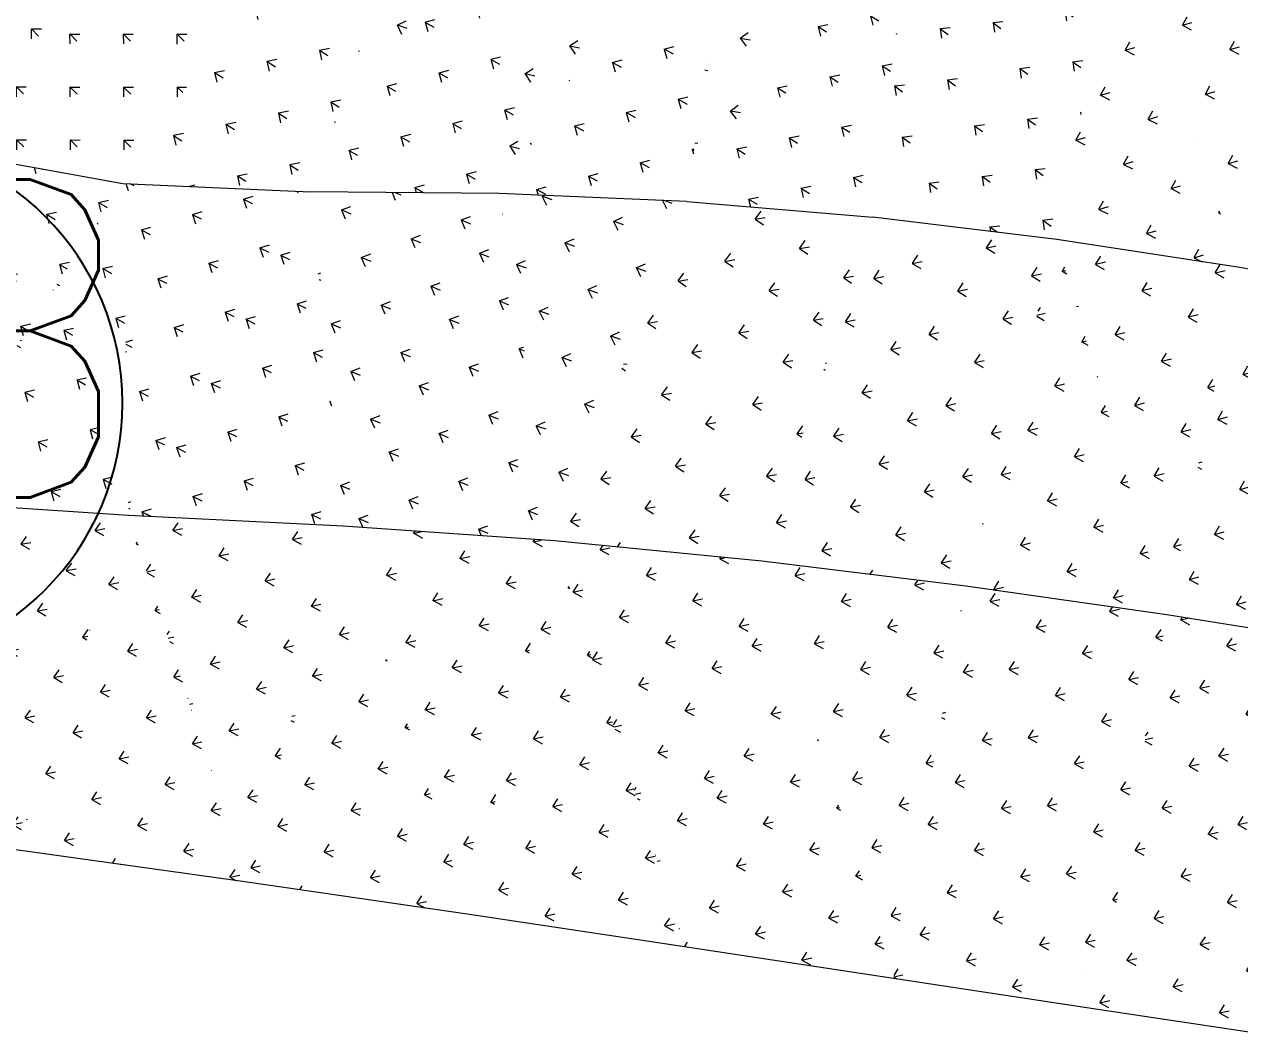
# Model space of a CAD drawing. Header units: millimetres. Extents: x 15878 to 679837, y -72324 to 391440.
# Drawn here: x 41474 to 47227, y -22768 to -17961 of the extents above; entities that cross this region are included whole.
import ezdxf

# ---------------------------------------------------------------- set-up
doc = ezdxf.new("R2010")
doc.units = ezdxf.units.MM
for name, color, linetype, lineweight in [('A-ANNO-NOTE', 131, 'Continuous', 25), ('A-FLOR', 192, 'Continuous', 5), ('A-FLOR-PATT', 8, 'Continuous', 5)]:
    doc.layers.add(name, color=color, linetype=linetype, lineweight=lineweight)
doc.styles.add('RomanS', font='romans__.ttf', dxfattribs={"height": 1504.746835})

# ---------------------------------------------------------------- blocks, each defined once
blk = doc.blocks.new('DLN_Generic Grid Head - Scale-1_500-2074307-1_F')
at = {"layer": 'A-ANNO-NOTE'}
for start, end in [(360, 180), (180, 360)]:
    blk.add_arc((0, 2.5), 2.5, start, end, dxfattribs=at)

msp = doc.modelspace()

# ---------------------------------------------------------------- hatches: boundary and pattern name
at = {"layer": 'A-FLOR-PATT'}
h = msp.add_hatch(dxfattribs=at)
h.set_pattern_fill('FP_483', color=256, style=0, pattern_type=2)
h.set_pattern_definition([(314.333, (44395.58, 72576.88), (251.50862, -2.62395), [47.519, -310.89]), (269.764, (44395.58, 72576.88), (251.5083, -2.627), [47.577, -206.167]), (359.402, (44395.58, 72576.88), (1.0433, 253.7419), [47.16, -204.362])])
h.paths.add_polyline_path([(41082.7, -18559.6), (43792.5, -15912.4), (40106, -15451.1), (40973.2, -18211.1)], flags=0)
h = msp.add_hatch(dxfattribs=at)
h.set_pattern_fill('FP_402', color=256, style=0, pattern_type=2)
h.set_pattern_definition([(315.432, (45927.11, 70030.96), (253.8961, -0.19782), [47.427, -310.289]), (270.216, (45927.1, 70030.96), (253.89655, -0.1988), [47.031, -203.802]), (359.955, (45927.1, 70030.96), (-0.945, 250.8318), [47.606, -206.291])])
h.paths.add_polyline_path([(41941.5, -18714.1), (43792.5, -15912.4), (41082.7, -18559.6)], flags=0)
h = msp.add_hatch(dxfattribs=at)
h.set_pattern_fill('FP_403', color=256, style=0, pattern_type=2)
h.set_pattern_definition([(327.614, (31432.27, 70150.45), (248.17596, 52.9225), [47.45, -310.438]), (282.459, (31432.27, 70150.45), (248.1757, 52.923), [46.971, -203.543]), (12.038, (31432.27, 70150.45), (-54.0473, 244.61406), [47.579, -206.176])])
h.paths.add_polyline_path([(42828, -18754.8), (43792.5, -15912.4), (41941.5, -18714.1)], flags=0)
h = msp.add_hatch(dxfattribs=at)
h.set_pattern_fill('FP_410', color=256, style=0, pattern_type=2)
h.set_pattern_definition([(340.461, (12104.01, 66206.81), (224.459, 108.31656), [47.341, -309.728]), (296.197, (12104.01, 66206.8), (224.46015, 108.31375), [47.589, -206.22]), (25.76, (12104.01, 66206.8), (-112.0466, 227.7384), [46.73, -202.497])])
h.paths.add_polyline_path([(42828, -18754.8), (44213.2, -16463.7), (43792.5, -15912.4), (42841.8, -18714.1)], flags=0)
h = msp.add_hatch(dxfattribs=at)
h.set_pattern_fill('FP_405', color=256, style=0, pattern_type=2)
h.set_pattern_definition([(330.44, (29007.93, 67702.8), (245.47426, 63.6773), [47.362, -309.865]), (285.217, (29007.93, 67702.8), (245.47334, 63.6794), [46.617, -202.009]), (14.543, (29007.93, 67702.8), (-65.2596, 239.9087), [47.55, -206.049])])
h.paths.add_polyline_path([(43722.8, -18762.4), (44213.2, -16463.7), (42828, -18754.8), (42939.3, -18755.8)], flags=0)
h = msp.add_hatch(dxfattribs=at)
h.set_pattern_fill('FP_407', color=256, style=0, pattern_type=2)
h.set_pattern_definition([(347.127, (5625.44, 60811.69), (210.82603, 132.00365), [47.479, -310.627]), (303.141, (5625.44, 60811.69), (210.8268, 132.0024), [47.425, -205.507]), (32.051, (5625.44, 60811.69), (-138.276, 211.7881), [46.639, -202.103])])
h.paths.add_polyline_path([(43722.8, -18762.4), (44869.2, -16890.6), (44213.2, -16463.7), (43724.4, -18754.8)], flags=0)
h = msp.add_hatch(dxfattribs=at)
h.set_pattern_fill('FP_406', color=256, style=0, pattern_type=2)
h.set_pattern_definition([(330.733, (29625.09, 64885.48), (245.27925, 63.1476), [47.299, -309.45]), (285.511, (29625.1, 64885.48), (245.2795, 63.1463), [46.225, -200.309]), (14.437, (29625.1, 64885.48), (-65.9281, 237.55556), [47.49, -205.788])])
h.paths.add_polyline_path([(44610.8, -18799.9), (44869.2, -16890.6), (43722.8, -18762.4), (44213.2, -18783.1)], flags=0)
h = msp.add_hatch(dxfattribs=at)
h.set_pattern_fill('FP_408', color=256, style=0, pattern_type=2)
h.set_pattern_definition([(351.406, (2197.68, 55752.2), (200.5557, 145.49016), [47.539, -311.022]), (307.721, (2197.68, 55752.2), (200.55724, 145.4885), [47.188, -204.483]), (35.958, (2197.68, 55752.2), (-153.9769, 199.07155), [46.457, -201.313])])
h.paths.add_polyline_path([(44610.8, -18799.9), (45701.1, -17220.2), (44869.2, -16890.6), (44615.9, -18762.4)], flags=0)
h = msp.add_hatch(dxfattribs=at)
h.set_pattern_fill('FP_404', color=256, style=0, pattern_type=2)
h.set_pattern_definition([(328.418, (33318.75, 62096.16), (247.79673, 51.42828), [47.196, -308.778]), (283.124, (33318.75, 62096.16), (247.7956, 51.4296), [45.795, -198.443]), (11.725, (33318.75, 62096.16), (-55.4555, 237.85875), [47.452, -205.625])])
h.paths.add_polyline_path([(45490.1, -18874.1), (45701.1, -17220.2), (44610.8, -18799.9), (44965.6, -18829.9)], flags=0)
h = msp.add_hatch(dxfattribs=at)
h.set_pattern_fill('FP_411', color=256, style=0, pattern_type=2)
h.set_pattern_definition([(323.336, (38046.88, 60665.99), (250.7302, 28.948), [47.338, -309.707]), (278.381, (38046.88, 60666), (250.73026, 28.9483), [45.893, -198.868]), (6.586, (38046.88, 60666), (-35.67536, 242.1472), [47.324, -205.071])])
h.paths.add_polyline_path([(45490.1, -18874.1), (46649.1, -17479.8), (45701.1, -17220.2), (45499.6, -18799.9)], flags=0)
h = msp.add_hatch(dxfattribs=at)
h.set_pattern_fill('FP_425', color=256, style=0, pattern_type=2)
h.set_pattern_definition([(324.179, (38958.01, 59498.51), (251.1837, 31.79322), [47.038, -307.743]), (278.665, (38958, 59498.5), (251.1844, 31.7915), [45.412, -196.784]), (7.214, (38958, 59498.5), (-36.49056, 239.431), [47.473, -205.715])])
h.paths.add_polyline_path([(46362, -18980.1), (46649.1, -17479.8), (45490.1, -18874.1), (46321.9, -18975.2)], flags=0)
h = msp.add_hatch(dxfattribs=at)
h.set_pattern_fill('FP_413', color=256, style=0, pattern_type=2)
h.set_pattern_definition([(16.092, (-18768.89, 31710.85), (116.56392, 212.94176), [47.181, -308.681]), (333.105, (-18768.9, 31710.85), (116.5655, 212.94116), [47.379, -205.307]), (61.304, (-18768.9, 31710.85), (-225.3558, 114.30195), [45.517, -197.241])])
h.paths.add_polyline_path([(47227.4, -19113), (46649.1, -17479.8), (46362, -18980.1), (46882.2, -19060)], flags=0)
h = msp.add_hatch(dxfattribs=at)
h.set_pattern_fill('FP_419', color=256, style=0, pattern_type=2)
h.set_pattern_definition([(15.702, (-18649.69, 31212.38), (116.47926, 211.6381), [47.038, -307.743]), (332.809, (-18649.7, 31212.38), (116.47924, 211.6384), [47.442, -205.583]), (61.173, (-18649.7, 31212.38), (-225.063, 115.6217), [45.295, -196.279])])
h.paths.add_polyline_path([(47227.4, -19113), (47653.7, -17696.4), (46649.1, -17479.8), (47142.9, -18874.1)], flags=0)
h = msp.add_hatch(dxfattribs=at)
h.set_pattern_fill('FP_237', color=256, style=0, pattern_type=2)
h.set_pattern_definition([(329.494, (30539.65, 65502.36), (246.03197, 55.70853), [47.366, -309.89]), (284.605, (30539.65, 65502.36), (246.03176, 55.70896), [45.933, -199.044]), (12.759, (30539.65, 65502.36), (-61.7753, 237.06046), [47.299, -204.961])])
h.paths.add_polyline_path([(40955.5, -20220.5), (41941.5, -18714.1), (41082.7, -18559.6), (40964.9, -20097.7)], flags=0)
h = msp.add_hatch(dxfattribs=at)
h.set_pattern_fill('FP_230', color=256, style=0, pattern_type=2)
h.set_pattern_definition([(330.108, (31169.35, 64750.61), (246.22265, 57.7702), [47.161, -308.551]), (284.815, (31169.35, 64750.6), (246.2235, 57.77056), [45.587, -197.542]), (13.204, (31169.35, 64750.6), (-62.1664, 235.04594), [47.421, -205.489])])
h.paths.add_polyline_path([(41968.1, -20286.7), (41941.5, -18714.1), (40955.5, -20220.5)], flags=0)
h = msp.add_hatch(dxfattribs=at)
h.set_pattern_fill('FP_234', color=256, style=0, pattern_type=2)
h.set_pattern_definition([(333.695, (26950.57, 63961.45), (241.83864, 72.90703), [47.24, -309.068]), (288.578, (26950.57, 63961.45), (241.8376, 72.90856), [45.655, -197.838]), (16.777, (26950.57, 63961.45), (-77.576, 230.80396), [47.36, -205.229])])
h.paths.add_polyline_path([(41968.1, -20286.7), (42828, -18754.8), (41941.5, -18714.1), (41956.2, -19586.3)], flags=0)
h = msp.add_hatch(dxfattribs=at)
h.set_pattern_fill('FP_238', color=256, style=0, pattern_type=2)
h.set_pattern_definition([(333.675, (26645.88, 63570.5), (241.83762, 72.83905), [47.247, -309.112]), (288.571, (26645.88, 63570.5), (241.8365, 72.8398), [45.666, -197.886]), (16.762, (26645.88, 63570.5), (-77.5661, 230.87066), [47.357, -205.212])])
h.paths.add_polyline_path([(42983.9, -20337), (42828, -18754.8), (41968.1, -20286.7), (42939.3, -20334.8)], flags=0)
h = msp.add_hatch(dxfattribs=at)
h.set_pattern_fill('FP_252', color=256, style=0, pattern_type=2)
h.set_pattern_definition([(337.532, (22255.45, 62691.69), (236.17896, 88.93055), [47.295, -309.424]), (292.534, (22255.45, 62691.69), (236.1794, 88.9289), [45.727, -198.149]), (20.633, (22255.45, 62691.69), (-93.46106, 225.2568), [47.319, -205.048])])
h.paths.add_polyline_path([(42983.9, -20337), (43722.8, -18762.4), (42828, -18754.8), (42939.3, -19884.5)], flags=0)
h = msp.add_hatch(dxfattribs=at)
h.set_pattern_fill('FP_239', color=256, style=0, pattern_type=2)
h.set_pattern_definition([(337.206, (21516.18, 62279.42), (236.15164, 87.85338), [47.392, -310.062]), (292.421, (21516.18, 62279.42), (236.1514, 87.8535), [45.909, -198.938]), (20.406, (21516.18, 62279.42), (-93.3847, 226.3383), [47.243, -204.721])])
h.paths.add_polyline_path([(43984.1, -20407.1), (43722.8, -18762.4), (42983.9, -20337), (43722.8, -20388.8)], flags=0)
h = msp.add_hatch(dxfattribs=at)
h.set_pattern_fill('FP_246', color=256, style=0, pattern_type=2)
h.set_pattern_definition([(340.713, (17441.39, 61180.63), (230.01167, 102.16607), [47.438, -310.362]), (296.049, (17441.39, 61180.63), (230.01286, 102.1637), [45.987, -199.276]), (23.949, (17441.39, 61180.63), (-107.7043, 220.3488), [47.19, -204.491])])
h.paths.add_polyline_path([(43984.1, -20407.1), (44610.8, -18799.9), (43722.8, -18762.4), (43853.7, -19586.3)], flags=0)
h = msp.add_hatch(dxfattribs=at)
h.set_pattern_fill('FP_247', color=256, style=0, pattern_type=2)
h.set_pattern_definition([(9.681, (-15033.18, 41710.54), (143.5842, 199.5066), [47.476, -310.608]), (326.369, (-15033.18, 41710.54), (143.5835, 199.50766), [47.155, -204.34]), (54.258, (-15033.18, 41710.54), (-209.40135, 139.2881), [46.088, -199.715])])
h.paths.add_polyline_path([(44965.6, -20503.4), (44610.8, -18799.9), (43984.1, -20407.1), (44610.8, -20468.6)], flags=0)
h = msp.add_hatch(dxfattribs=at)
h.set_pattern_fill('FP_249', color=256, style=0, pattern_type=2)
h.set_pattern_definition([(9.747, (-14960.24, 41549.53), (143.60148, 199.72142), [47.49, -310.703]), (326.411, (-14960.24, 41549.53), (143.6015, 199.72104), [47.137, -204.26]), (54.284, (-14960.24, 41549.53), (-209.4214, 139.0783), [46.123, -199.865])])
h.paths.add_polyline_path([(44965.6, -20503.4), (45490.1, -18874.1), (44610.8, -18799.9), (44774.6, -19586.3)], flags=0)
h = msp.add_hatch(dxfattribs=at)
h.set_pattern_fill('FP_206', color=256, style=0, pattern_type=2)
h.set_pattern_definition([(11.809, (-17316.78, 38904.26), (135.08495, 204.9212), [47.408, -310.165]), (328.492, (-17316.78, 38904.26), (135.08624, 204.92057), [47.266, -204.819]), (56.607, (-17316.78, 38904.26), (-214.9203, 131.7434), [46.02, -199.42])])
h.paths.add_polyline_path([(45930.8, -20621.5), (45490.1, -18874.1), (44965.6, -20503.4), (45490.1, -20567.6)], flags=0)
h = msp.add_hatch(dxfattribs=at)
h.set_pattern_fill('FP_248', color=256, style=0, pattern_type=2)
h.set_pattern_definition([(11.813, (-17270.65, 38766.8), (135.0873, 204.93413), [47.409, -310.173]), (328.495, (-17270.65, 38766.8), (135.0869, 204.9347), [47.265, -204.815]), (56.609, (-17270.65, 38766.8), (-214.9232, 131.7276), [46.022, -199.429])])
h.paths.add_polyline_path([(45930.8, -20621.5), (46362, -18980.1), (45490.1, -18874.1), (45669.7, -19586.3)], flags=0)
h = msp.add_hatch(dxfattribs=at)
h.set_pattern_fill('FP_205', color=256, style=0, pattern_type=2)
h.set_pattern_definition([(13.743, (-19263.27, 36149.68), (127.2026, 209.45257), [47.338, -309.704]), (330.426, (-19263.27, 36149.68), (127.2014, 209.454), [47.347, -205.17]), (58.729, (-19263.27, 36149.68), (-219.61705, 124.6315), [45.947, -199.106])])
h.paths.add_polyline_path([(46882.2, -20757), (46362, -18980.1), (45930.8, -20621.5), (46362, -20682.9)], flags=0)
h = msp.add_hatch(dxfattribs=at)
h.set_pattern_fill('FP_250', color=256, style=0, pattern_type=2)
h.set_pattern_definition([(13.689, (-19222.53, 36022.9), (127.18713, 209.2725), [47.32, -309.592]), (330.386, (-19222.53, 36022.9), (127.19075, 209.2714), [47.358, -205.219]), (58.71, (-19222.53, 36022.9), (-219.5857, 124.8111), [45.917, -198.974])])
h.paths.add_polyline_path([(46882.2, -20757), (47227.4, -19113), (46362, -18980.1), (46842.5, -20621.5)], flags=0)
h = msp.add_hatch(dxfattribs=at)
h.set_pattern_fill('FP_210', color=256, style=0, pattern_type=2)
h.set_pattern_definition([(15.566, (-20972.66, 33394.77), (119.64598, 213.36977), [47.264, -309.227]), (332.255, (-20972.66, 33394.77), (119.6456, 213.37005), [47.407, -205.432]), (60.719, (-20972.66, 33394.77), (-223.7703, 117.7045), [45.867, -198.758])])
h.paths.add_polyline_path([(47822.3, -20905.4), (47227.4, -19113), (46882.2, -20757), (47227.4, -20811.5)], flags=0)
h = msp.add_hatch(dxfattribs=at)
h.set_pattern_fill('FP_83', color=256, style=0, pattern_type=2)
h.set_pattern_definition([(10.544, (-10008.46, 33654.3), (136.37803, 190.29814), [47.273, -309.282]), (329.718, (-10008.46, 33654.3), (136.37814, 190.2978), [46.499, -201.495]), (54.373, (-10008.46, 33654.3), (-214.1572, 125.04995), [43.898, -190.223])])
h.paths.add_polyline_path([(41434.1, -21869.7), (41968.1, -20286.7), (40955.5, -20220.5)], flags=0)
h = msp.add_hatch(dxfattribs=at)
h.set_pattern_fill('FP_46', color=256, style=0, pattern_type=2)
h.set_pattern_definition([(11.539, (-12503.14, 31721.06), (129.33777, 193.34276), [47.01, -307.561]), (330.691, (-12503.14, 31721.06), (129.33956, 193.3409), [46.89, -203.188]), (56.219, (-12503.14, 31721.06), (-218.0661, 122.4169), [43.615, -188.999])])
h.paths.add_polyline_path([(42529.2, -22021.9), (41968.1, -20286.7), (41434.1, -21869.7), (41968.1, -21943.9)], flags=0)
h = msp.add_hatch(dxfattribs=at)
h.set_pattern_fill('FP_85', color=256, style=0, pattern_type=2)
h.set_pattern_definition([(12.517, (-12618.27, 32598.9), (129.63977, 196.62107), [47.262, -309.21]), (331.338, (-12618.27, 32598.9), (129.6376, 196.62266), [46.66, -202.195]), (56.602, (-12618.27, 32598.9), (-218.3608, 119.3616), [44.159, -191.354])])
h.paths.add_polyline_path([(42529.2, -22021.9), (42983.9, -20337), (41968.1, -20286.7)], flags=0)
h = msp.add_hatch(dxfattribs=at)
h.set_pattern_fill('FP_45', color=256, style=0, pattern_type=2)
h.set_pattern_definition([(12.128, (-14094.97, 31757.88), (127.70414, 196.37718), [47.02, -307.627]), (330.909, (-14094.97, 31757.88), (127.7023, 196.3777), [46.996, -203.651]), (56.964, (-14094.97, 31757.88), (-219.0271, 121.86645), [43.922, -190.327])])
h.paths.add_polyline_path([(43582.1, -22175), (42983.9, -20337), (42529.2, -22021.9), (42983.9, -22088)], flags=0)
h = msp.add_hatch(dxfattribs=at)
h.set_pattern_fill('FP_84', color=256, style=0, pattern_type=2)
h.set_pattern_definition([(12.893, (-14215.82, 32454.12), (127.9284, 198.9363), [47.229, -308.993]), (331.425, (-14215.82, 32454.12), (127.92715, 198.93756), [46.825, -202.908]), (57.256, (-14215.82, 32454.12), (-219.311, 119.4529), [44.347, -192.172])])
h.paths.add_polyline_path([(43582.1, -22175), (43984.1, -20407.1), (42983.9, -20337)], flags=0)
h = msp.add_hatch(dxfattribs=at)
h.set_pattern_fill('FP_50', color=256, style=0, pattern_type=2)
h.set_pattern_definition([(12.288, (-15104.94, 31829.6), (127.6659, 197.96903), [47.047, -307.804]), (330.796, (-15104.94, 31829.6), (127.6653, 197.9698), [47.054, -203.901]), (57.183, (-15104.94, 31829.6), (-219.0552, 122.44635), [44.168, -191.396])])
h.paths.add_polyline_path([(44599.7, -22327.5), (43984.1, -20407.1), (43582.1, -22175), (43984.1, -22235.3)], flags=0)
h = msp.add_hatch(dxfattribs=at)
h.set_pattern_fill('FP_86', color=256, style=0, pattern_type=2)
h.set_pattern_definition([(12.785, (-15193.92, 32275.23), (127.8175, 199.62847), [47.188, -308.729]), (331.136, (-15193.92, 32275.23), (127.819, 199.6278), [46.946, -203.434]), (57.369, (-15193.92, 32275.23), (-219.27434, 120.8671), [44.445, -192.596])])
h.paths.add_polyline_path([(44599.7, -22327.5), (44965.6, -20503.4), (43984.1, -20407.1)], flags=0)
h = msp.add_hatch(dxfattribs=at)
h.set_pattern_fill('FP_49', color=256, style=0, pattern_type=2)
h.set_pattern_definition([(12.306, (-15758.39, 31631.98), (127.9972, 198.7623), [47.07, -307.955]), (330.646, (-15758.4, 31631.98), (127.9976, 198.7615), [47.083, -204.027]), (57.219, (-15758.4, 31631.98), (-218.8694, 123.097), [44.327, -192.083])])
h.paths.add_polyline_path([(45588.8, -22478.1), (44965.6, -20503.4), (44599.7, -22327.5), (44965.6, -22383.2)], flags=0)
h = msp.add_hatch(dxfattribs=at)
h.set_pattern_fill('FP_87', color=256, style=0, pattern_type=2)
h.set_pattern_definition([(12.582, (-15811.11, 31870.7), (128.0888, 199.68277), [47.151, -308.485]), (330.837, (-15811.11, 31870.7), (128.0888, 199.68334), [47.025, -203.774]), (57.322, (-15811.11, 31870.7), (-219.0073, 122.2105), [44.481, -192.753])])
h.paths.add_polyline_path([(45588.8, -22478.1), (45930.8, -20621.5), (44965.6, -20503.4)], flags=0)
h = msp.add_hatch(dxfattribs=at)
h.set_pattern_fill('FP_48', color=256, style=0, pattern_type=2)
h.set_pattern_definition([(12.288, (-16195.1, 31169.45), (128.33042, 199.1188), [47.087, -308.068]), (330.539, (-16195.1, 31169.45), (128.3303, 199.11915), [47.094, -204.073]), (57.199, (-16195.1, 31169.45), (-218.69025, 123.5306), [44.417, -192.474])])
h.paths.add_polyline_path([(46556.4, -22625.4), (45930.8, -20621.5), (45588.8, -22478.1), (45930.8, -22530.2)], flags=0)
h = msp.add_hatch(dxfattribs=at)
h.set_pattern_fill('FP_77', color=256, style=0, pattern_type=2)
h.set_pattern_definition([(12.377, (-16210.06, 31232.64), (128.36083, 199.41603), [47.114, -308.242]), (330.601, (-16210.06, 31232.64), (128.3612, 199.4163), [47.075, -203.993]), (57.232, (-16210.06, 31232.64), (-218.7374, 123.2441), [44.467, -192.69])])
h.paths.add_polyline_path([(46556.4, -22625.4), (46882.2, -20757), (45930.8, -20621.5)], flags=0)
h = msp.add_hatch(dxfattribs=at)
h.set_pattern_fill('FP_47', color=256, style=0, pattern_type=2)
h.set_pattern_definition([(12.329, (-16520.72, 30417.85), (128.32976, 199.3296), [47.098, -308.135]), (330.552, (-16520.72, 30417.85), (128.33005, 199.3296), [47.092, -204.067]), (57.226, (-16520.72, 30417.85), (-218.7096, 123.4786), [44.45, -192.617])])
h.paths.add_polyline_path([(47509.3, -22767.9), (46882.2, -20757), (46556.4, -22625.4), (46882.2, -22674.1)], flags=0)
h = msp.add_hatch(dxfattribs=at)
h.set_pattern_fill('FP_75', color=256, style=0, pattern_type=2)
h.set_pattern_definition([(12.253, (-16496.75, 30329.38), (128.30512, 199.076), [47.075, -307.986]), (330.499, (-16496.75, 30329.38), (128.3042, 199.07694), [47.108, -204.134]), (57.199, (-16496.75, 30329.38), (-218.6688, 123.719), [44.408, -192.433])])
h.paths.add_polyline_path([(47509.3, -22767.9), (47822.3, -20905.4), (46882.2, -20757), (47464.9, -22625.4)], flags=0)

# ---------------------------------------------------------------- linework, layer by layer
at = {"layer": 'A-FLOR'}
for p, q in [((41082.7, -18559.6), (41941.5, -18714.1)), ((41941.5, -18714.1), (42828, -18754.8)), ((43722.8, -18762.4), (42828, -18754.8)), ((43722.8, -18762.4), (43722.8, -18762.4)), ((44610.8, -18799.9), (43722.8, -18762.4)), ((44610.8, -18799.9), (45490.1, -18874.1)), ((46362, -18980.1), (45490.1, -18874.1)), ((46362, -18980.1), (46362, -18980.1)), ((47227.4, -19113), (46362, -18980.1)), ((48087.5, -19267.8), (47227.4, -19113)), ((41968.1, -20286.7), (40955.5, -20220.5)), ((41968.1, -20286.7), (41968.1, -20286.7)), ((42983.9, -20337), (41968.1, -20286.7)), ((43984.1, -20407.1), (42983.9, -20337)), ((44965.6, -20503.4), (43984.1, -20407.1)), ((45930.8, -20621.5), (44965.6, -20503.4)), ((46882.2, -20757), (45930.8, -20621.5)), ((47822.3, -20905.4), (46882.2, -20757)), ((42529.2, -22021.9), (41434.1, -21869.7)), ((43582.1, -22175), (42529.2, -22021.9)), ((44599.7, -22327.5), (43582.1, -22175)), ((45588.8, -22478.1), (44599.7, -22327.5)), ((46556.4, -22625.4), (45588.8, -22478.1)), ((47509.3, -22767.9), (46556.4, -22625.4))]:
    msp.add_line(p, q, dxfattribs=at)

# ---------------------------------------------------------------- block references
at = {"layer": 'A-ANNO-NOTE', "xscale": 500, "yscale": 500, "zscale": 500}
msp.add_blockref('DLN_Generic Grid Head - Scale-1_500-2074307-1_F', (40689.3, -21004.3), dxfattribs=at)

# ---------------------------------------------------------------- texts
at = {"layer": 'A-ANNO-NOTE', "lineweight": 5, "insert": (40696.3, -18695.9), "char_height": 1504.75, "width": 3852, "attachment_point": 2, "line_spacing_factor": 0.964689, "style": 'RomanS'}
msp.add_mtext('5B', dxfattribs=at)

doc.saveas('drawing.dxf')
